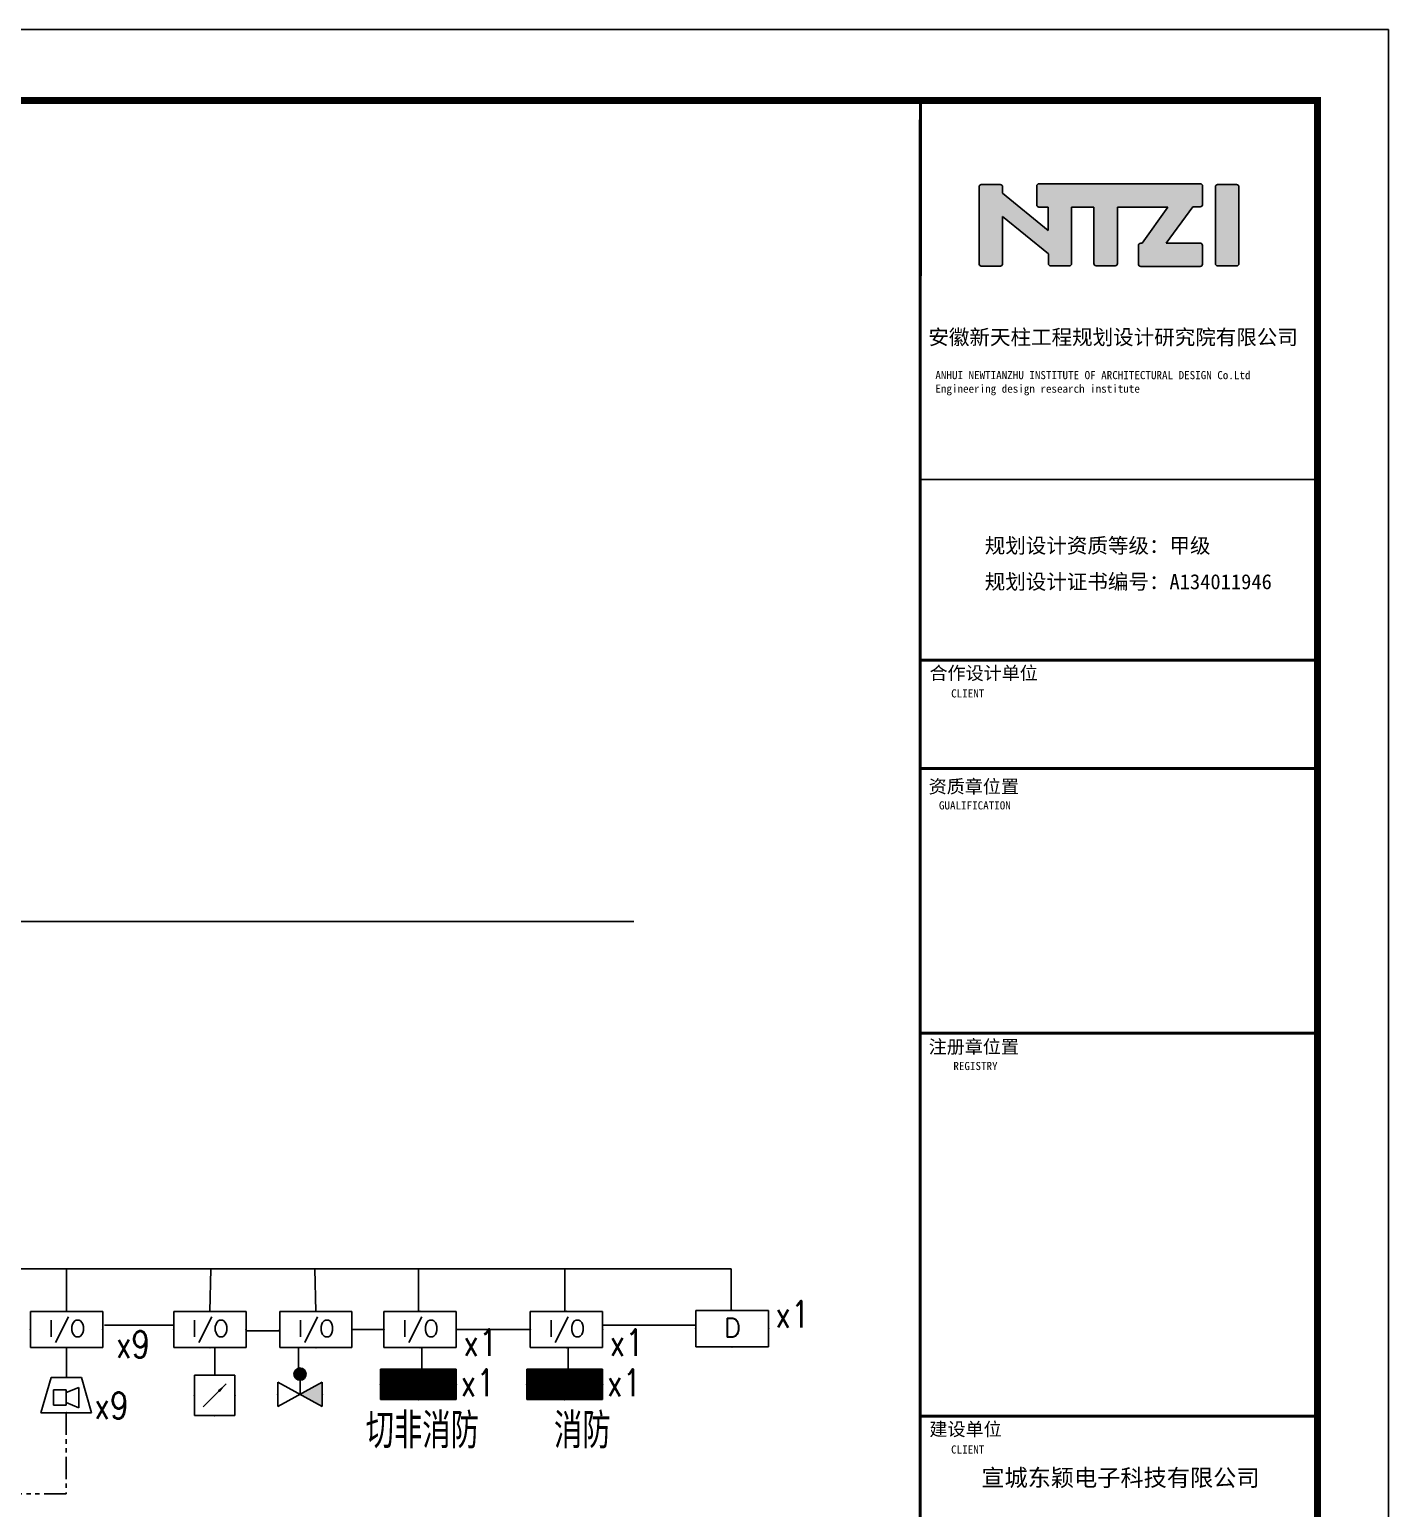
# Model space of a CAD drawing. Extents: x 4929870 to 5205508, y 4505833 to 4862647.
# Drawn here: x 5040092 to 5078470, y 4730725 to 4772496 of the extents above; entities that cross this region are included whole.
import ezdxf
from ezdxf.enums import TextEntityAlignment as Align

# ---------------------------------------------------------------- set-up
doc = ezdxf.new("R2010")
doc.units = 0
doc.header["$LTSCALE"] = 1000
doc.header["$MEASUREMENT"] = 0
doc.linetypes.add('PHANTOM2', pattern=[1.25, 0.625, -0.125, 0.125, -0.125, 0.125, -0.125])
doc.layers.get('0').update_dxf_attribs({"color": 4, "linetype": 'CONTINUOUS'})
for name, color, linetype in [('46', 7, 'CONTINUOUS'), ('DOTLN', 2, 'CONTINUOUS'), ('EQUIP-消防', 3, 'CONTINUOUS'), ('EQUIP-箱柜', 3, 'CONTINUOUS'), ('PUB_TEXT', 7, 'CONTINUOUS'), ('PUB_TITLE', 4, 'CONTINUOUS'), ('TEL_TEXT', 7, 'CONTINUOUS'), ('TEXT2.5', 2, 'CONTINUOUS'), ('WIRE-照明', 4, 'CONTINUOUS'), ('WIRE-通讯', 1, 'PHANTOM2')]:
    doc.layers.add(name, color=color, linetype=linetype)
doc.styles.add('_TCH_LABEL', font='COMPLEX', dxfattribs={"bigfont": 'GBCBIG'})
doc.styles.add('_TEL_DIM', font='SIMPLEX', dxfattribs={"width": 0.8, "height": 3.5, "bigfont": 'HZTXT'})
doc.styles.add('HZ', font='rs.shx', dxfattribs={"width": 0.7, "bigfont": 'hztxt.shx'})
doc.styles.add('hztxt', font='SIMPLEX', dxfattribs={"width": 0.8, "height": 3.5, "bigfont": 'HZTXT'})
doc.styles.get("Standard").update_dxf_attribs({"font": 'GBENOR', "bigfont": 'GBCBIG'})
doc.styles.add('TQ', font='')
doc.styles.get('TQ').set_extended_font_data('SimSun')

# ---------------------------------------------------------------- blocks, each defined once
blk = doc.blocks.new('$equip$00001717')
for p, q in [((-0.3, 0.7), (-0.5, 0)), ((0.3, 0.7), (-0.3, 0.7)), ((0.5, 0), (0.3, 0.7)), ((0, 0.45), (-0.25, 0.45)), ((-0.25, 0.45), (-0.25, 0.15)), ((0, 0.4), (0.25, 0.5)), ((0, 0.15), (0, 0.45)), ((0.25, 0.5), (0.25, 0.1)), ((-0.5, 0), (0.5, 0)), ((-0.25, 0.15), (0, 0.15)), ((0.25, 0.1), (0, 0.2))]:
    blk.add_line(p, q)
for p in [(0, 0.7), (-0.4, 0.35), (0.4, 0.35), (0, 0)]:
    blk.add_point(p)
at = {"flags": 1}
for tag, height, p in [('B', 0.4, (0.701, 0.305)), ('A', 0.00002, (0, 0))]:
    blk.add_attdef(tag, text='', height=height, dxfattribs=at).set_placement(p, align=Align.MIDDLE_CENTER)
blk = doc.blocks.new('$equip$00001926')
for p, q in [((0.65, 0.65), (-0.65, 0.65)), ((-0.65, 0.65), (-0.65, 0)), ((0.65, 0), (0.65, 0.65)), ((-0.65, 0), (0.65, 0))]:
    blk.add_line(p, q)
for p in [(0, 0.65), (-0.65, 0.325), (0.65, 0.325), (0, 0)]:
    blk.add_point(p)
at = {"color": 7, "style": '_TEL_DIM'}
blk.add_attdef('$TEXT$', text='', height=0.3, dxfattribs=at).set_placement((0.006, 0.343), align=Align.MIDDLE_CENTER)
at = {"color": 7, "style": '_TEL_DIM', "flags": 1}
blk.add_attdef('A', text='', height=0.00002, dxfattribs=at).set_placement((0, 0), align=Align.MIDDLE_CENTER)
blk = doc.blocks.new('$equip$00001931')
for p, q in [((0.65, 0.65), (-0.65, 0.65)), ((-0.65, 0.65), (-0.65, 0)), ((0.65, 0), (0.65, 0.65)), ((-0.65, 0), (0.65, 0))]:
    blk.add_line(p, q)
for p in [(0, 0.65), (-0.65, 0.325), (0.65, 0.325), (0, 0)]:
    blk.add_point(p)
at = {"color": 7, "style": '_TEL_DIM'}
blk.add_attdef('$TEXT$', text='', height=0.34, dxfattribs=at).set_placement((0.006, 0.343), align=Align.MIDDLE_CENTER)
at = {"color": 7, "style": '_TEL_DIM', "flags": 1}
blk.add_attdef('A', text='', height=0.00002, dxfattribs=at).set_placement((0, 0), align=Align.MIDDLE_CENTER)
blk = doc.blocks.new('$equip$00001915')
for p, q in [((0.5, 0.5), (-0.5, 0.5)), ((-0.5, 0.5), (-0.5, -0.5)), ((0.5, -0.5), (0.5, 0.5)), ((-0.283, -0.283), (0.283, 0.283)), ((-0.5, -0.5), (0.5, -0.5))]:
    blk.add_line(p, q)
for p in [(0, 0.5), (-0.5, 0), (0.5, 0), (0, -0.5)]:
    blk.add_point(p)
blk.add_solid([(0.283, 0.283), (0.075, 0.124), (0.124, 0.075)])
at = {"layer": 'TEL_TEXT', "style": '_TEL_DIM', "flags": 1}
blk.add_attdef('A', text='', height=0.00002, dxfattribs=at).set_placement((0, 0), align=Align.MIDDLE_CENTER)
blk = doc.blocks.new('$equip$00001743')
for p, q in [((-0.55, -0.95), (-0.55, -0.35)), ((0.55, -0.35), (-0.55, -0.95)), ((-0.55, -0.35), (0.55, -0.95)), ((0, -0.65), (0, -0.3)), ((0.55, -0.95), (0.55, -0.35))]:
    blk.add_line(p, q)
blk.add_circle((0, -0.15), 0.15)
for p in [(0, 0), (-0.55, -0.65), (0, -0.65), (0.55, -0.65)]:
    blk.add_point(p)
for points in [[(0, 0), (0, 0), (-0.075, -0.02), (0.075, -0.02)], [(-0.13, -0.075), (0.13, -0.075), (-0.15, -0.15), (0.15, -0.15)], [(-0.13, -0.225), (0.13, -0.225), (-0.15, -0.15), (0.15, -0.15)], [(-0.075, -0.02), (0.075, -0.02), (-0.13, -0.075), (0.13, -0.075)], [(-0.075, -0.28), (0.075, -0.28), (-0.13, -0.225), (0.13, -0.225)], [(0, -0.3), (0, -0.3), (-0.075, -0.28), (0.075, -0.28)], [(0.55, -0.35), (0.55, -0.95), (0, -0.65)]]:
    blk.add_solid(points)
at = {"flags": 9}
blk.add_attdef('A', (0, 0), '', height=0.00002, dxfattribs=at)
blk.add_attdef('B', text='', height=0.4, dxfattribs=at).set_placement((0.834, -0.65), align=Align.MIDDLE_CENTER)
blk = doc.blocks.new('*X22')
at = {"color": 0}
for p, q in [((-250, 32.8), (-82.8, 200)), ((-250, 68.2), (-118.2, 200)), ((-250, 103.6), (-153.6, 200)), ((-250, 138.9), (-188.9, 200)), ((-250, 174.3), (-224.3, 200)), ((-247.5, 0), (-47.5, 200)), ((-212.1, 0), (-12.1, 200)), ((-176.8, 0), (23.2, 200)), ((-141.4, 0), (58.6, 200)), ((-106.1, 0), (93.9, 200)), ((-70.7, 0), (129.3, 200)), ((-35.4, 0), (164.6, 200)), ((0, 0), (200, 200)), ((35.4, 0), (235.4, 200)), ((70.7, 0), (250, 179.3)), ((106.1, 0), (250, 143.9)), ((141.4, 0), (250, 108.6)), ((176.8, 0), (250, 73.2)), ((212.1, 0), (250, 37.9)), ((247.5, 0), (250, 2.5))]:
    blk.add_line(p, q, dxfattribs=at)
blk = doc.blocks.new('$equip$00001421')
for p, q in [((0.75, 0.6), (-0.75, 0.6)), ((-0.75, 0.6), (-0.75, 0)), ((0.75, 0), (0.75, 0.6)), ((-0.75, 0), (0.75, 0))]:
    blk.add_line(p, q)
at = {"const_width": 0.6}
blk.add_lwpolyline([(-0.75, 0.3), (0.75, 0.3)], dxfattribs=at)
for p in [(0, 0.6), (-0.75, 0.3), (0.75, 0.3), (0, 0)]:
    blk.add_point(p)
at = {"xscale": 0.00300000000061118, "yscale": 0.00300000000061118, "zscale": 0.003}
blk.add_blockref('*X22', (0, 0), dxfattribs=at)
at = {"style": '_TCH_LABEL', "flags": 9}
blk.add_attdef('A', (0, 0), '', height=0.00002, dxfattribs=at)

msp = doc.modelspace()

# ---------------------------------------------------------------- hatches: boundary and pattern name
h = msp.add_hatch(color=256)
h.paths.add_polyline_path([(5067575, 4767217.5), (5068868.1, 4766160.2), (5068868.1, 4765885.6, 0.4142136), (5068932.1, 4765821.6), (5069458.4, 4765821.5, 0.4142136), (5069522.4, 4765885.5), (5069522.5, 4767483.4), (5070149.9, 4767483.4), (5070149.8, 4765888.1, 0.4142136), (5070213.8, 4765824.1), (5070753.8, 4765824, 0.4142136), (5070817.8, 4765888), (5070817.9, 4767483), (5072243.1, 4767482.9), (5071518.8, 4766460.6), (5071474.7, 4766460.6, 0.4142136), (5071410.7, 4766396.6), (5071410.6, 4765871.3, 0.4142136), (5071474.6, 4765807.3), (5073155.2, 4765807.2, 0.4142136), (5073219.2, 4765871.2), (5073219.2, 4766400.9, 0.4142136), (5073155.2, 4766464.9), (5072194.8, 4766464.9), (5072943.9, 4767492.7), (5073156.8, 4767492.7, 0.4142136), (5073220.8, 4767556.7), (5073220.8, 4768077.7, 0.4142136), (5073156.8, 4768141.7), (5068599.8, 4768141.9, 0.4142136), (5068535.8, 4768077.9), (5068535.8, 4767544.8, 0.4142136), (5068599.8, 4767480.8), (5068861.9, 4767480.8), (5068861.8, 4766824.5), (5067571.5, 4767878.5), (5067571.9, 4768055.6, 0.4148904), (5067507.9, 4768119.7), (5066971.9, 4768119.7, 0.4142136), (5066907.9, 4768055.7), (5066907.8, 4765881.2, 0.4142136), (5066971.8, 4765817.2), (5067510.9, 4765817.2, 0.4142136), (5067574.9, 4765881.2)])
h.paths.add_polyline_path([(5073583.2, 4765885.3, 0.4142136), (5073647.2, 4765821.3), (5074182, 4765821.3, 0.4142136), (5074246.1, 4765885.3), (5074246.2, 4768053.3, 0.4142136), (5074182.2, 4768117.3), (5073647.3, 4768117.3, 0.4142136), (5073583.3, 4768053.3)])

# ---------------------------------------------------------------- linework, layer by layer
for p, q in [((5066907.8, 4765881.2, 0), (5066907.9, 4768055.7, 0)), ((5066971.9, 4768119.7, 0), (5067507.9, 4768119.7, 0)), ((5067571.9, 4768055.6, 0), (5067571.5, 4767878.5, 0)), ((5067571.5, 4767878.5, 0), (5068861.8, 4766824.5, 0)), ((5068535.8, 4767544.8, 0), (5068535.8, 4768077.9, 0)), ((5068599.8, 4768141.9, 0), (5073156.8, 4768141.7, 0)), ((5073220.8, 4768077.7, 0), (5073220.8, 4767556.7, 0)), ((5073583.2, 4765885.3, 0), (5073583.3, 4768053.3, 0)), ((5073647.3, 4768117.3, 0), (5074182.2, 4768117.3, 0)), ((5074246.2, 4768053.3, 0), (5074246.1, 4765885.3, 0)), ((5068861.9, 4767480.8, 0), (5068599.8, 4767480.8, 0)), ((5068861.8, 4766824.5, 0), (5068861.9, 4767480.8, 0)), ((5069522.5, 4767483.4, 0), (5069522.4, 4765885.5, 0)), ((5070149.9, 4767483.4, 0), (5069522.5, 4767483.4, 0)), ((5070149.8, 4765888.1, 0), (5070149.9, 4767483.4, 0)), ((5070817.9, 4767483, 0), (5070817.8, 4765888, 0)), ((5072243.1, 4767482.9, 0), (5070817.9, 4767483, 0)), ((5071518.8, 4766460.6, 0), (5072243.1, 4767482.9, 0)), ((5072943.9, 4767492.7, 0), (5072194.8, 4766464.9, 0)), ((5073156.8, 4767492.7, 0), (5072943.9, 4767492.7, 0)), ((5067575, 4767217.5, 0), (5067574.9, 4765881.2, 0)), ((5068868.1, 4766160.2, 0), (5067575, 4767217.5, 0)), ((5068868.1, 4765885.6, 0), (5068868.1, 4766160.2, 0)), ((5071410.6, 4765871.3, 0), (5071410.7, 4766396.6, 0)), ((5071474.7, 4766460.6, 0), (5071518.8, 4766460.6, 0)), ((5072194.8, 4766464.9, 0), (5073155.2, 4766464.9, 0)), ((5073219.2, 4766400.9, 0), (5073219.2, 4765871.2, 0)), ((5067510.9, 4765817.2, 0), (5066971.8, 4765817.2, 0)), ((5069458.4, 4765821.5, 0), (5068932.1, 4765821.6, 0)), ((5070753.8, 4765824, 0), (5070213.8, 4765824.1, 0)), ((5073155.2, 4765807.2, 0), (5071474.6, 4765807.3, 0)), ((5074182, 4765821.3, 0), (5073647.2, 4765821.3, 0)), ((5042209.1, 4735903.7, -212176209.3), (5044165.8, 4735903.7, -212176209.3)), ((5046207.4, 4735737.2, -212176209.3), (5047156.5, 4735737.2, -212176209.3)), ((5049198.1, 4735778.1, -212176209.3), (5050100, 4735778.1, -428744008.3)), ((5052141.6, 4735778.1, 264621053.4), (5054232.8, 4735778.1, -428744008.3)), ((5056274.4, 4735903.7, 264621053.4), (5058905.3, 4735903.7, 693365061.7)), ((5041138.1, 4735267.7, -212176209.3), (5041138.1, 4734427.2, -212176209.3)), ((5045320.8, 4734491.5, 0), (5045320.8, 4735267.7, -212176209.3)), ((5047688, 4734677.7, 0), (5047688, 4735267.7, -212176209.3)), ((5051171.6, 4734656.6, 476797262.7), (5051171.6, 4735267.7, 264621053.4)), ((5055304.4, 4734656.6, 476797262.7), (5055304.4, 4735267.7, 264621053.4))]:
    msp.add_line(p, q)
for centre, start, end in [((5066971.9, 4768055.7), 89.99644, 179.99644), ((5067507.9, 4768055.7), 359.86408, 89.99644), ((5068599.8, 4768077.9), 89.99644, 179.99644), ((5073156.8, 4768077.7), 359.99644, 89.99644), ((5073647.3, 4768053.3), 89.99644, 179.99644), ((5074182.2, 4768053.3), 359.99644, 89.99644), ((5068599.8, 4767544.8), 179.99644, 269.99644), ((5073156.8, 4767556.7), 269.99644, 359.99644), ((5071474.7, 4766396.6), 89.99644, 179.99644), ((5073155.2, 4766400.9), 359.99644, 89.99644), ((5066971.8, 4765881.2), 179.99644, 269.99644), ((5067510.9, 4765881.2), 269.99644, 359.99644), ((5068932.1, 4765885.6), 179.99644, 269.99644), ((5069458.4, 4765885.5), 269.99644, 359.99644), ((5070213.8, 4765888.1), 179.99644, 269.99644), ((5070753.8, 4765888), 269.99644, 359.99644), ((5071474.6, 4765871.3), 179.99644, 269.99644), ((5073155.2, 4765871.2), 269.99644, 359.99644), ((5073647.2, 4765885.3), 179.99644, 269.99644), ((5074182.1, 4765885.3), 269.99644, 359.99644)]:
    msp.add_arc(centre, 64, start, end)
at = {"layer": 'DOTLN', "color": 3}
msp.add_line((5003981.4, 4747306.2, 0), (5057158, 4747306.2, 0), dxfattribs=at)
at = {"layer": 'PUB_TEXT'}
for q in [(5074993.4, 4770496.5), (5076465.1, 4769437.5)]:
    msp.add_line((5076465.1, 4770496.5), q, dxfattribs=at)
at = {"layer": 'PUB_TITLE'}
msp.add_line((5076465.1, 4770496.5), (5065245.1, 4770496.5), dxfattribs=at)
at = {"layer": 'PUB_TITLE', "lineweight": 40}
msp.add_line((5065243.9, 4751625.6, 0), (5076463.8, 4751624.9, 0), dxfattribs=at)
at = {"layer": 'PUB_TITLE'}
msp.add_lwpolyline([(4929870.1, 4688496.1), (5078470.1, 4688496.1), (5078470.1, 4772496.1), (4929870.1, 4772496.1)], close=True, dxfattribs=at)
at = {"layer": 'PUB_TITLE', "const_width": 200}
msp.add_lwpolyline([(4934870.1, 4690496.1), (5076470.1, 4690496.1), (5076470.1, 4770496.1), (4934870.1, 4770496.1)], close=True, dxfattribs=at)
at = {"layer": 'PUB_TITLE', "lineweight": 40}
for points, const_width in [([(5065250, 4770496.1), (5065245.1, 4690496.5)], 85), ([(5065250, 4770496.1), (5065245.1, 4690496.5)], 85), ([(5065249.4, 4759786.1), (5076469.3, 4759785.4)], 51), ([(5065249, 4754686.1), (5076469, 4754685.5)], 85), ([(5065248.8, 4751626.2), (5076468.8, 4751625.5)], 85), ([(5065243.4, 4744145.7), (5076463.4, 4744145)], 85), ([(5065247.7, 4733330.2), (5076467.6, 4733329.5)], 85)]:
    msp.add_lwpolyline(points, dxfattribs=dict(at, const_width=const_width))
at = {"layer": 'WIRE-照明', "color": 5}
for p, q in [((5059907.3, 4737493.9, 247795022.5), (5021066.2, 4737493.9, -212176209.3)), ((5041138.1, 4736288.5, -212176209.3), (5041138.1, 4737493.9, -212176209.3)), ((5045186.6, 4736288.5, -212176209.3), (5045207.7, 4737493.9, -386417629.8)), ((5048177.3, 4736288.5, -212176209.3), (5048150.3, 4737493.9, -407656092.2)), ((5051072.1, 4737493.9, 264621053.4), (5051072.1, 4736288.5, 264621053.4)), ((5055204.9, 4737493.9, 264621053.4), (5055204.9, 4736288.5, 264621053.4)), ((5059907.3, 4736315.9, 693365061.7), (5059907.3, 4737493.9, 247795022.3))]:
    msp.add_line(p, q, dxfattribs=at)
at = {"layer": 'WIRE-通讯'}
for p, q in [((5041126.5, 4733427.8, -212176209.3), (5041126.5, 4731136.7, -212176209.3)), ((5041126.5, 4731136.7, -212176209.3), (5015748.6, 4731136.7, -212176209.3))]:
    msp.add_line(p, q, dxfattribs=at)

# ---------------------------------------------------------------- block references
at = {"layer": 'EQUIP-消防'}
for name, p, xscale, yscale, zscale, values in [('$equip$00001926', (5041138.1, 4735267.7, -212176209.3), 1570.483200000017, 1570.483200000002, 1570.483199882508, {'$TEXT$': 'I/O'}), ('$equip$00001926', (5045186.6, 4735267.7, -212176209.3), 1570.483200000017, 1570.483200000002, 1570.483199882508, {'$TEXT$': 'I/O'}), ('$equip$00001926', (5048177.3, 4735267.7, -212176209.3), 1570.483200000017, 1570.483200000002, 1570.483199882508, {'$TEXT$': 'I/O'}), ('$equip$00001926', (5051120.8, 4735267.7, 264621053.4), 1570.483200000017, 1570.483200000002, 1570.483199882508, {'$TEXT$': 'I/O'}), ('$equip$00001926', (5055253.6, 4735267.7, 264621053.4), 1570.483200000017, 1570.483200000002, 1570.483199882508, {'$TEXT$': 'I/O'}), ('$equip$00001931', (5059934.9, 4735286.3, 693365061.7), 1584, 1584, 1584, {'$TEXT$': 'D'})]:
    msp.add_blockref(name, p, dxfattribs=dict(at, xscale=xscale, yscale=yscale, zscale=zscale)).add_auto_attribs(values)
for name, p, xscale, yscale, zscale in [('$equip$00001717', (5041126.5, 4733427.8, -212176209.3), 1427.712000000021, 1427.711999999985, 1427.712000083923), ('$equip$00001915', (5045320.8, 4733919.5, 0), 1144, 1144, 1144), ('$equip$00001743', (5047730.9, 4734689.2, 0), 1144, 1144, 1144)]:
    msp.add_blockref(name, p, dxfattribs=dict(at, xscale=xscale, yscale=yscale, zscale=zscale))
at = {"layer": 'EQUIP-箱柜', "xscale": 1427.712000000021, "yscale": 1427.711999999985, "zscale": 1427.712000083923}
for p in [(5051072.1, 4733800, 476797262.7), (5055204.9, 4733800, 476797262.7)]:
    msp.add_blockref('$equip$00001421', p, dxfattribs=at)

# ---------------------------------------------------------------- texts
at = {"layer": '46', "linetype": 'Continuous', "style": 'TQ'}
msp.add_text('宣城东颖电子科技有限公司', height=479.997, rotation=359.99644, dxfattribs=at).set_placement((5070901.6, 4731353.2, 0), align=Align.CENTER)
at = {"layer": 'PUB_TEXT', "char_height": 424.998, "attachment_point": 1, "rotation": 359.99644, "style": 'TQ'}
for s, insert in [('安徽新天柱工程规划设计研究院有限公司 ', (5065477.9, 4764021.7)), ('规划设计资质等级：甲级', (5067069.1, 4758134)), ('规划设计证书编号：A134011946', (5067069.1, 4757114.1))]:
    msp.add_mtext(s, dxfattribs=dict(at, insert=insert))
at = {"layer": 'PUB_TEXT', "attachment_point": 1, "rotation": 359.99644, "style": 'TQ'}
for s, insert, char_height, width in [('ANHUI NEWTIANZHU INSTITUTE OF ARCHITECTURAL DESIGN Co.Ltd\\PEngineering design research institute', (5065674.3, 4762851.3), 229.499, 10514.648), ('合作设计单位', (5065508, 4754506.4), 374, 3498.5), ('CLIENT', (5066120.1, 4753860.4), 229.5, 4799.073), ('资质章位置', (5065486.3, 4751303.1), 374, 4249.976), ('GUALIFICATION', (5065775.3, 4750697.7), 229.499, 5361.77), ('注册章位置', (5065485.8, 4743952.5), 374, 3059.983), ('REGISTRY', (5066182.9, 4743336.2), 229.5, 4799.073), ('建设单位', (5065506.7, 4733150.4), 374, 2223.587), ('CLIENT', (5066118.7, 4732504.4), 229.5, 4799.073)]:
    msp.add_mtext(s, dxfattribs=dict(at, insert=insert, char_height=char_height, width=width))
at = {"layer": 'TEL_TEXT', "style": 'hztxt', "width": 0.8}
for s, p in [('切非消防', (5049585.1, 4732420.9, 476797262.7)), ('消防', (5054902.9, 4732420.9, 476797262.7))]:
    msp.add_text(s, height=999.4, dxfattribs=at).set_placement(p)
at = {"layer": 'TEXT2.5', "style": 'HZ', "width": 0.8}
for s, p in [('x1', (5061156.4, 4735833.1, 247795022.3)), ('x9', (5042532, 4734982.9, 0)), ('x1', (5052346.9, 4735030.4, 476797262.7)), ('x1', (5056479.7, 4735030.4, 476797262.7)), ('x1', (5052269.5, 4733898.8, 476797262.7)), ('x1', (5056402.2, 4733898.8, 476797262.7)), ('x9', (5041924.3, 4733253.6, 0))]:
    msp.add_text(s, height=755.7, dxfattribs=at).set_placement(p)

doc.saveas('drawing.dxf')
